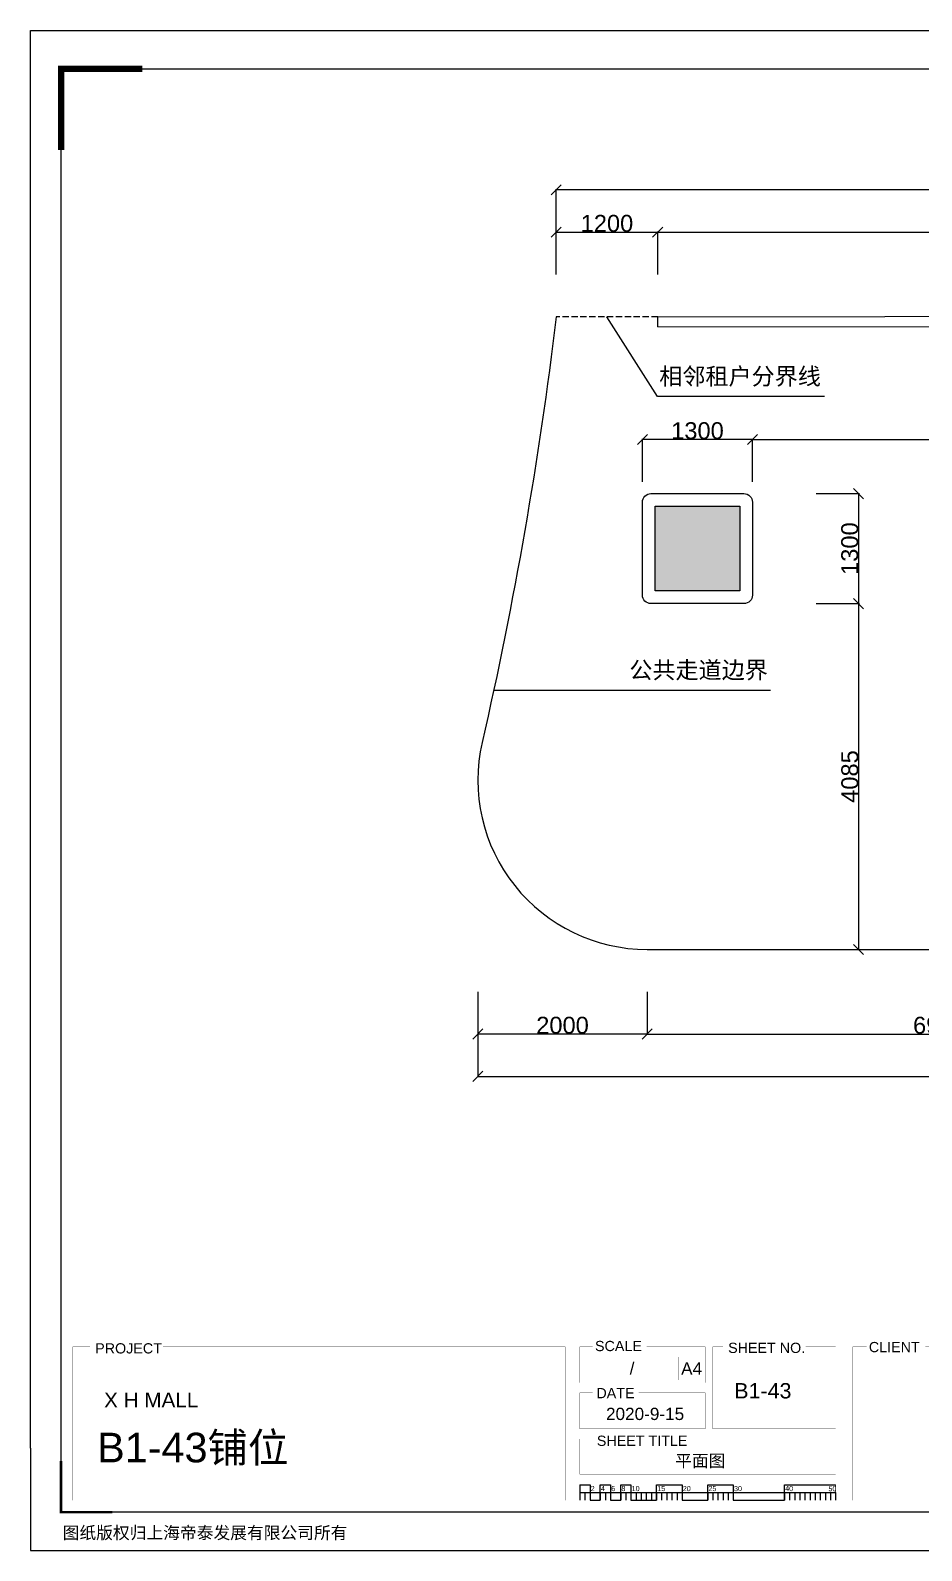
# Model space of a CAD drawing. Header units: inches. Extents: x -12201 to 13201, y -7516 to 10446.
# Drawn here: x -12201 to -1668, y -7516 to 10446 of the extents above; entities that cross this region are included whole.
import ezdxf
from ezdxf.enums import TextEntityAlignment as Align

# ---------------------------------------------------------------- set-up
doc = ezdxf.new("R2010")
doc.units = ezdxf.units.IN
doc.header["$MEASUREMENT"] = 0
doc.linetypes.add('DASH', pattern=[0.35, 0.25, -0.1])
for name, color, linetype in [('D-地面拼花造型', 143, 'Continuous'), ('DIM', 3, 'Continuous'), ('DIM TEXT', 7, 'Continuous'), ('F-固定矮柜', 1, 'Continuous'), ('建-墙体', 255, 'Continuous')]:
    doc.layers.add(name, color=color, linetype=linetype)
doc.styles.get("Standard").update_dxf_attribs({"font": 'arial.ttf'})
doc.dimstyles.new('DIM-200MM', dxfattribs={"dimtxt": 200, "dimasz": 120, "dimexe": 10, "dimexo": 10, "dimgap": 0.7, "dimtad": 1, "dimdec": 0, "dimrnd": 5, "dimzin": 1, "dimdsep": 46, "dimtxsty": 'Standard', "dimblk": 'OBLIQUE', "dimcen": 0.5, "dimdle": 1, "dimclrd": 256, "dimclre": 256, "dimclrt": 7, "dimaunit": 1, "dimadec": 0, "dimazin": 0, "dimtfac": 1, "dimtdec": 0, "dimtix": 1, "dimtmove": 2, "dimatfit": 3, "dimfxl": 0, "dimtolj": 1, "dimtzin": 1, "dimarcsym": 0})

# ---------------------------------------------------------------- blocks, each defined once
blk = doc.blocks.new('_Oblique')
at = {"color": 0, "linetype": 'ByBlock', "lineweight": -2}
blk.add_line((-0.5, -0.5), (0.5, 0.5), dxfattribs=at)
blk = doc.blocks.new('*D138')
at = {"layer": 'DEFPOINTS', "color": 0, "transparency": 16777216}
for p in [(-6912, 1587), (-4912, -413), (-6912, -1413)]:
    blk.add_point(p, dxfattribs=at)
at = {"layer": 'DIM', "lineweight": -2, "transparency": 16777216}
for p, q in [((-6912, -913), (-6912, -1423)), ((-4912, -913), (-4912, -1423)), ((-4911, -1413), (-6913, -1413))]:
    blk.add_line(p, q, dxfattribs=at)
at = {"layer": 'DIM', "lineweight": -2, "transparency": 16777216, "xscale": 120, "yscale": 120, "zscale": 120, "rotation": 180}
blk.add_blockref('_Oblique', (-6912, -1413), dxfattribs=at)
at = {"layer": 'DIM', "lineweight": -2, "transparency": 16777216, "xscale": 120, "yscale": 120, "zscale": 120}
blk.add_blockref('_Oblique', (-4912, -1413), dxfattribs=at)
at = {"layer": 'DIM', "color": 7, "transparency": 16777216, "insert": (-5912, -1310), "char_height": 200, "attachment_point": 5}
blk.add_mtext('\\A1;2000', dxfattribs=at)
blk = doc.blocks.new('*D139')
at = {"layer": 'DEFPOINTS', "color": 0, "transparency": 16777216}
for p in [(-4912, -413), (1994, -413), (1994, -1413)]:
    blk.add_point(p, dxfattribs=at)
at = {"layer": 'DIM', "lineweight": -2, "transparency": 16777216}
for p, q in [((-4912, -913), (-4912, -1423)), ((1994, -913), (1994, -1423)), ((-4913, -1413), (1995, -1413))]:
    blk.add_line(p, q, dxfattribs=at)
at = {"layer": 'DIM', "lineweight": -2, "transparency": 16777216, "xscale": 120, "yscale": 120, "zscale": 120, "rotation": 180}
blk.add_blockref('_Oblique', (-4912, -1413), dxfattribs=at)
at = {"layer": 'DIM', "lineweight": -2, "transparency": 16777216, "xscale": 120, "yscale": 120, "zscale": 120}
blk.add_blockref('_Oblique', (1994, -1413), dxfattribs=at)
at = {"layer": 'DIM', "color": 7, "transparency": 16777216, "insert": (-1459, -1310), "char_height": 200, "attachment_point": 5}
blk.add_mtext('\\A1;6905', dxfattribs=at)
blk = doc.blocks.new('*D141')
at = {"layer": 'DEFPOINTS', "color": 0, "transparency": 16777216}
for p in [(-4787, 8062), (-5988, 7062), (-4787, 7066)]:
    blk.add_point(p, dxfattribs=at)
at = {"layer": 'DIM', "lineweight": -2, "transparency": 16777216}
for p, q in [((-5989, 8062), (-4786, 8062)), ((-5988, 7562), (-5988, 8072)), ((-4787, 7562), (-4787, 8072))]:
    blk.add_line(p, q, dxfattribs=at)
at = {"layer": 'DIM', "lineweight": -2, "transparency": 16777216, "xscale": 120, "yscale": 120, "zscale": 120, "rotation": 180}
blk.add_blockref('_Oblique', (-5988, 8062), dxfattribs=at)
at = {"layer": 'DIM', "lineweight": -2, "transparency": 16777216, "xscale": 120, "yscale": 120, "zscale": 120}
blk.add_blockref('_Oblique', (-4787, 8062), dxfattribs=at)
at = {"layer": 'DIM', "color": 7, "transparency": 16777216, "insert": (-5387, 8165), "char_height": 200, "attachment_point": 5}
blk.add_mtext('\\A1;1200', dxfattribs=at)
blk = doc.blocks.new('*D142')
at = {"layer": 'DEFPOINTS', "color": 0, "transparency": 16777216}
for p in [(5947, 8062), (-4787, 7066), (5947, 7077)]:
    blk.add_point(p, dxfattribs=at)
at = {"layer": 'DIM', "lineweight": -2, "transparency": 16777216}
for p, q in [((-4788, 8062), (5948, 8062)), ((-4787, 7562), (-4787, 8072)), ((5947, 7562), (5947, 8072))]:
    blk.add_line(p, q, dxfattribs=at)
at = {"layer": 'DIM', "lineweight": -2, "transparency": 16777216, "xscale": 120, "yscale": 120, "zscale": 120, "rotation": 180}
blk.add_blockref('_Oblique', (-4787, 8062), dxfattribs=at)
at = {"layer": 'DIM', "lineweight": -2, "transparency": 16777216, "xscale": 120, "yscale": 120, "zscale": 120}
blk.add_blockref('_Oblique', (5947, 8062), dxfattribs=at)
at = {"layer": 'DIM', "color": 7, "transparency": 16777216, "insert": (580, 8165), "char_height": 200, "attachment_point": 5}
blk.add_mtext('\\A1;10735', dxfattribs=at)
blk = doc.blocks.new('*D144')
at = {"layer": 'DEFPOINTS', "color": 0, "transparency": 16777216}
for p in [(-5988, 8562), (-5988, 7062), (7133, 6957)]:
    blk.add_point(p, dxfattribs=at)
at = {"layer": 'DIM', "lineweight": -2, "transparency": 16777216}
for p, q in [((7134, 8562), (-5989, 8562)), ((-5988, 8062), (-5988, 8572)), ((7133, 8062), (7133, 8572))]:
    blk.add_line(p, q, dxfattribs=at)
at = {"layer": 'DIM', "lineweight": -2, "transparency": 16777216, "xscale": 120, "yscale": 120, "zscale": 120, "rotation": 180}
blk.add_blockref('_Oblique', (-5988, 8562), dxfattribs=at)
at = {"layer": 'DIM', "lineweight": -2, "transparency": 16777216, "xscale": 120, "yscale": 120, "zscale": 120}
blk.add_blockref('_Oblique', (7133, 8562), dxfattribs=at)
at = {"layer": 'DIM', "color": 7, "transparency": 16777216, "insert": (573, 8665), "char_height": 200, "attachment_point": 5}
blk.add_mtext('\\A1;13120', dxfattribs=at)
blk = doc.blocks.new('*D146')
at = {"layer": 'DEFPOINTS', "color": 0, "transparency": 16777216}
for p in [(7152, 4823), (-6912, 1587), (7152, -1913)]:
    blk.add_point(p, dxfattribs=at)
at = {"layer": 'DIM', "lineweight": -2, "transparency": 16777216}
for p, q in [((-6912, -1413), (-6912, -1923)), ((7152, -1413), (7152, -1923)), ((-6913, -1913), (7153, -1913))]:
    blk.add_line(p, q, dxfattribs=at)
at = {"layer": 'DIM', "lineweight": -2, "transparency": 16777216, "xscale": 120, "yscale": 120, "zscale": 120, "rotation": 180}
blk.add_blockref('_Oblique', (-6912, -1913), dxfattribs=at)
at = {"layer": 'DIM', "lineweight": -2, "transparency": 16777216, "xscale": 120, "yscale": 120, "zscale": 120}
blk.add_blockref('_Oblique', (7152, -1913), dxfattribs=at)
at = {"layer": 'DIM', "color": 7, "transparency": 16777216, "insert": (120, -1810), "char_height": 200, "attachment_point": 5}
blk.add_mtext('\\A1;14065', dxfattribs=at)
blk = doc.blocks.new('*D149')
at = {"layer": 'DEFPOINTS', "color": 0, "transparency": 16777216}
for p in [(1142, 5612), (-3667, 4323), (1142, 2663)]:
    blk.add_point(p, dxfattribs=at)
at = {"layer": 'DIM', "lineweight": -2, "transparency": 16777216}
for p, q in [((-3668, 5612), (1143, 5612)), ((-3667, 5112), (-3667, 5622)), ((1142, 5112), (1142, 5622))]:
    blk.add_line(p, q, dxfattribs=at)
at = {"layer": 'DIM', "lineweight": -2, "transparency": 16777216, "xscale": 120, "yscale": 120, "zscale": 120, "rotation": 180}
blk.add_blockref('_Oblique', (-3667, 5612), dxfattribs=at)
at = {"layer": 'DIM', "lineweight": -2, "transparency": 16777216, "xscale": 120, "yscale": 120, "zscale": 120}
blk.add_blockref('_Oblique', (1142, 5612), dxfattribs=at)
at = {"layer": 'DIM', "color": 7, "transparency": 16777216, "insert": (-1263, 5715), "char_height": 200, "attachment_point": 5}
blk.add_mtext('\\A1;4810', dxfattribs=at)
blk = doc.blocks.new('*D150')
at = {"layer": 'DEFPOINTS', "color": 0, "transparency": 16777216}
for p in [(-4967, 5612), (-4967, 4323), (-3667, 4323)]:
    blk.add_point(p, dxfattribs=at)
at = {"layer": 'DIM', "lineweight": -2, "transparency": 16777216}
for p, q in [((-3666, 5612), (-4968, 5612)), ((-4967, 5112), (-4967, 5622)), ((-3667, 5112), (-3667, 5622))]:
    blk.add_line(p, q, dxfattribs=at)
at = {"layer": 'DIM', "lineweight": -2, "transparency": 16777216, "xscale": 120, "yscale": 120, "zscale": 120, "rotation": 180}
blk.add_blockref('_Oblique', (-4967, 5612), dxfattribs=at)
at = {"layer": 'DIM', "lineweight": -2, "transparency": 16777216, "xscale": 120, "yscale": 120, "zscale": 120}
blk.add_blockref('_Oblique', (-3667, 5612), dxfattribs=at)
at = {"layer": 'DIM', "color": 7, "transparency": 16777216, "insert": (-4317, 5715), "char_height": 200, "attachment_point": 5}
blk.add_mtext('\\A1;1300', dxfattribs=at)
blk = doc.blocks.new('*D151')
at = {"layer": 'DEFPOINTS', "color": 0, "transparency": 16777216}
for p in [(-4094, 3673), (-4094, -413), (-2414, -413)]:
    blk.add_point(p, dxfattribs=at)
at = {"layer": 'DIM', "lineweight": -2, "transparency": 16777216}
for p, q in [((-2914, 3673), (-2404, 3673)), ((-2414, 3674), (-2414, -414)), ((-2914, -413), (-2404, -413))]:
    blk.add_line(p, q, dxfattribs=at)
at = {"layer": 'DIM', "lineweight": -2, "transparency": 16777216, "xscale": 120, "yscale": 120, "zscale": 120}
for p, rotation in [((-2414, 3673), 90), ((-2414, -413), 270)]:
    blk.add_blockref('_Oblique', p, dxfattribs=dict(at, rotation=rotation))
at = {"layer": 'DIM', "color": 7, "transparency": 16777216, "insert": (-2516, 1630), "char_height": 200, "attachment_point": 5, "rotation": 90}
blk.add_mtext('\\A1;4085', dxfattribs=at)
blk = doc.blocks.new('*D152')
at = {"layer": 'DEFPOINTS', "color": 0, "transparency": 16777216}
for p in [(-4115, 4973), (-4094, 3673), (-2414, 3673)]:
    blk.add_point(p, dxfattribs=at)
at = {"layer": 'DIM', "lineweight": -2, "transparency": 16777216}
for p, q in [((-2914, 4973), (-2404, 4973)), ((-2414, 4974), (-2414, 3672)), ((-2914, 3673), (-2404, 3673))]:
    blk.add_line(p, q, dxfattribs=at)
at = {"layer": 'DIM', "lineweight": -2, "transparency": 16777216, "xscale": 120, "yscale": 120, "zscale": 120}
for p, rotation in [((-2414, 4973), 90), ((-2414, 3673), 270)]:
    blk.add_blockref('_Oblique', p, dxfattribs=dict(at, rotation=rotation))
at = {"layer": 'DIM', "color": 7, "transparency": 16777216, "insert": (-2517, 4323), "char_height": 200, "attachment_point": 5, "rotation": 90}
blk.add_mtext('\\A1;1300', dxfattribs=at)

msp = doc.modelspace()

# ---------------------------------------------------------------- hatches: boundary and pattern name
at = {"layer": '建-墙体'}
h = msp.add_hatch(color=256, dxfattribs=at)
h.dxf.hatch_style = 1
h.paths.add_polyline_path([(-3817.4, 3823.2), (-4817.4, 3823.2), (-4817.4, 4823.2), (-3817.4, 4823.2)])
h.paths.add_polyline_path([(4582.6, 3823.2), (3582.6, 3823.2), (3582.6, 4823.2), (4582.6, 4823.2)])

# ---------------------------------------------------------------- linework, layer by layer
at = {"color": 8}
msp.add_line((-5708.1, -6829.5), (-2684.1, -6829.5), dxfattribs=at)
for points in [[(-12200.6, -6306.8), (-12200.6, 10446.2), (11991.4, 10446.2)], [(-12200.6, -6306.8), (-12200.6, -7516.4), (11991.4, -7516.4)], [(-5708.1, -6738.7), (-5708.1, -6920.2)], [(-5587.2, -6829.5), (-5587.2, -6920.2)], [(-4498.5, -6829.5), (-4498.5, -6920.2)], [(-4196.1, -6829.5), (-4196.1, -6920.2)], [(-2684.1, -6829.5), (-2684.1, -6920.2)]]:
    msp.add_lwpolyline(points)
for points, const_width in [([(-11837.7, 9032), (-11837.7, 9992.6), (-10877.2, 9992.6)], 72.6), ([(-10634.6, -5108.7), (-5880.6, -5108.7), (-5880.6, -6922.8), (-11697.7, -6922.8), (-11697.7, -5108.7), (-11494.9, -5108.7)], 3.02), ([(-4919.5, -5108.7), (-4226.4, -5108.7), (-4226.4, -5532.1), (-5708.1, -5532.1), (-5708.1, -5108.7), (-5556.9, -5108.7)], 3.02), ([(-3038.3, -5108.7), (-2684.1, -5108.7), (-2684.1, -6076.4), (-4135.6, -6076.4), (-4135.6, -5108.7), (-4014.7, -5108.7)], 3.02), ([(-1625.9, -5108.7), (7346.4, -5108.7), (7346.4, -6922.8), (-2479.6, -6922.8), (-2479.6, -5108.7), (-2316.4, -5108.7)], 3.02), ([(-4537.5, -5230.1), (-4537.5, -5499.7)], 3.02), ([(-5013.9, -5653.1), (-4226.4, -5653.1), (-4226.4, -6076.4), (-5708.1, -6076.4), (-5708.1, -5653.1), (-5556.9, -5653.1)], 3.02), ([(-4531.5, -6197.4), (-2684.1, -6197.4), (-2684.1, -6614.6), (-5708.1, -6614.6), (-5708.1, -6197.4), (-5556.9, -6197.4)], 3.02), ([(-11837.7, -6458), (-11837.7, -7062.8), (-11232.9, -7062.8)], 30.2), ([(-5587.2, -6738.7), (-5587.2, -6829.5)], 6.05), ([(-5466.2, -6738.7), (-5466.2, -6829.5)], 6.05), ([(-5345.2, -6738.7), (-5345.2, -6829.5)], 6.05), ([(-5224.3, -6738.7), (-5224.3, -6829.5)], 6.05), ([(-5103.3, -6738.7), (-5103.3, -6829.5)], 6.05), ([(-4800.9, -6738.7), (-4800.9, -6829.5)], 6.05), ([(-4498.5, -6738.7), (-4498.5, -6829.5)], 6.05), ([(-4196.1, -6738.7), (-4196.1, -6829.5)], 6.05), ([(-3893.7, -6738.7), (-3893.7, -6829.5)], 6.05), ([(-3288.9, -6738.7), (-3288.9, -6829.5)], 6.05), ([(-2684.1, -6738.7), (-2684.1, -6829.5)], 6.05)]:
    msp.add_lwpolyline(points, dxfattribs=dict(const_width=const_width))
msp.add_lwpolyline([(-11837.7, 9992.6), (12838.1, 9992.6), (12838.1, -7062.8), (-11837.7, -7062.8)], close=True)
for points in [[(-5708.1, -6738.7), (-5587.2, -6738.7), (-5587.2, -6920.2), (-5466.2, -6920.2), (-5466.2, -6738.7), (-5345.2, -6738.7), (-5345.2, -6920.2), (-5224.3, -6920.2), (-5224.3, -6738.7), (-5103.3, -6738.7), (-5103.3, -6920.2), (-4800.9, -6920.2), (-4800.9, -6738.7), (-4498.5, -6738.7), (-4498.5, -6920.2), (-4196.1, -6920.2), (-4196.1, -6738.7), (-3893.7, -6738.7), (-3893.7, -6920.2), (-3288.9, -6920.2), (-3288.9, -6738.7), (-2684.1, -6738.7)], [(-5647.6, -6829.5), (-5647.6, -6920.2)], [(-5466.2, -6829.5), (-5466.2, -6920.2)], [(-5405.7, -6829.5), (-5405.7, -6920.2)], [(-5345.2, -6829.5), (-5345.2, -6920.2)], [(-5224.3, -6829.5), (-5224.3, -6920.2)], [(-5163.8, -6829.5), (-5163.8, -6920.2)], [(-5103.3, -6829.5), (-5103.3, -6920.2)], [(-5042.8, -6829.5), (-5042.8, -6920.2)], [(-4982.4, -6829.5), (-4982.4, -6920.2)], [(-4921.9, -6829.5), (-4921.9, -6920.2)], [(-4861.4, -6829.5), (-4861.4, -6920.2)], [(-4800.9, -6829.5), (-4800.9, -6920.2)], [(-4740.4, -6829.5), (-4740.4, -6920.2)], [(-4680, -6829.5), (-4680, -6920.2)], [(-4619.5, -6829.5), (-4619.5, -6920.2)], [(-4559, -6829.5), (-4559, -6920.2)], [(-4135.6, -6829.5), (-4135.6, -6920.2)], [(-4075.2, -6829.5), (-4075.2, -6920.2)], [(-4014.7, -6829.5), (-4014.7, -6920.2)], [(-3954.2, -6829.5), (-3954.2, -6920.2)], [(-3893.7, -6829.5), (-3893.7, -6920.2)], [(-3288.9, -6829.5), (-3288.9, -6920.2)], [(-3228.4, -6829.5), (-3228.4, -6920.2)], [(-3168, -6829.5), (-3168, -6920.2)], [(-3107.5, -6829.5), (-3107.5, -6920.2)], [(-3047, -6829.5), (-3047, -6920.2)], [(-2986.5, -6829.5), (-2986.5, -6920.2)], [(-2926, -6829.5), (-2926, -6920.2)], [(-2865.6, -6829.5), (-2865.6, -6920.2)], [(-2805.1, -6829.5), (-2805.1, -6920.2)], [(-2744.6, -6829.5), (-2744.6, -6920.2)]]:
    msp.add_lwpolyline(points, dxfattribs=at)
at = {"layer": 'D-地面拼花造型', "color": 8, "linetype": 'ByBlock', "ltscale": 2}
msp.add_lwpolyline([(-5987.5, 7062.3, -0.0265175), (-6861.9, 2033.5, 0.4818117), (-4912.4, -413), (2097, -413)], format="xyb", dxfattribs=at)
at = {"layer": 'DIM'}
for p, q in [((-4788.3, 6119.1), (-5387.4, 7062.3)), ((-2817.1, 6119.1), (-4788.3, 6119.1)), ((-3452.2, 2648.2), (-6725.3, 2648.2))]:
    msp.add_line(p, q, dxfattribs=at)
at = {"layer": 'F-固定矮柜', "color": 8, "linetype": 'DASH', "ltscale": 300}
msp.add_line((-4787.2, 7062.3), (-5987.5, 7062.3), dxfattribs=at)
at = {"layer": '建-墙体'}
msp.add_line((-4786.8, 6942.3), (-4787.2, 7062.3), dxfattribs=at)
for points in [[(-4786.8, 7062.3), (5947.3, 7076.8)], [(-4786.8, 6942.3), (5947.3, 6956.8)]]:
    msp.add_lwpolyline(points, dxfattribs=at)
msp.add_lwpolyline([(-4867.4, 4973.2), (-3767.4, 4973.2, -0.4142136), (-3667.4, 4873.2), (-3667.4, 3773.2, -0.4142136), (-3767.4, 3673.2), (-4867.4, 3673.2, -0.4142136), (-4967.4, 3773.2), (-4967.4, 4873.2, -0.4142136)], format="xyb", close=True, dxfattribs=at)
msp.add_lwpolyline([(-3817.4, 3823.2), (-4817.4, 3823.2), (-4817.4, 4823.2), (-3817.4, 4823.2)], close=True, dxfattribs=at)

# ---------------------------------------------------------------- texts
for s, height, p in [('PROJECT', 120.96, (-11434.9, -5187)), ('SCALE', 120.96, (-5528.2, -5159.4)), ('SHEET NO.', 120.96, (-3954.8, -5181)), ('CLIENT', 120.96, (-2291.4, -5172)), ('A4', 145.15, (-4510.4, -5438.2)), ('DATE', 120.96, (-5511.6, -5716.2)), ('SHEET TITLE', 120.96, (-5506.2, -6278.8)), ('2', 60.5, (-5578.9, -6813.6)), ('4', 60.5, (-5457.9, -6813.6)), ('6', 60.5, (-5337, -6813.6)), ('8', 60.5, (-5216, -6813.6)), ('10', 60.48, (-5095.1, -6813.6)), ('15', 60.48, (-4792.7, -6813.6)), ('20', 60.48, (-4490.3, -6813.6)), ('25', 60.48, (-4187.9, -6813.6)), ('30', 60.48, (-3885.5, -6813.6)), ('40', 60.48, (-3280.7, -6813.6)), ('50', 60.48, (-2768.7, -6815.7)), ('图纸版权归上海帝泰发展有限公司所有', 145.152, (-11819.2, -7377.9))]:
    msp.add_text(s, height=height).set_placement(p)
at = {"insert": (-11329.8, -5649.4), "char_height": 175, "attachment_point": 1}
msp.add_mtext_dynamic_manual_height_columns('X H MALL', width=4765.658, gutter_width=0.7, heights=[0], dxfattribs=at)
for tag, text, p in [('/', 'AS NOTED', (-5061.6, -5435.9)), ('2020-9-15', '2020-7-22', (-4474.1, -5973.5))]:
    msp.add_attdef(tag, text=text, height=145.15).set_placement(p, align=Align.RIGHT)
for tag, p, s, height in [('B1-43', (-3882.3, -5718.4), 'SHEET NO.', 181.44), ('B1-43铺位', (-11411.7, -6473.9), '###############', 350), ('平面图', (-4581, -6527), 'SHEET-TITLE', 145.152)]:
    msp.add_attdef(tag, p, s, height=height)
at = {"layer": 'DIM TEXT', "char_height": 200, "attachment_point": 1}
for s, insert in [('{\\fSimSun|b0|i0|c134|p2;相邻租户分界线}', (-4768.5, 6459.4)), ('{\\fSimSun|b0|i0|c134|p2;公共走道边界}', (-5121.9, 2988.5))]:
    msp.add_mtext_dynamic_manual_height_columns(s, width=10456.675, gutter_width=2, heights=[0], dxfattribs=dict(at, insert=insert))

# ---------------------------------------------------------------- dimensions: what is measured, and where the dimension line sits
at = {"layer": 'DIM'}
for base, p1, p2, picture, middle in [((-5987.5, 8562.3), (7133.3, 6956.8), (-5987.5, 7062.3), '*D144', (572.9, 8665.2)), ((-4787.2, 8062.3), (-5987.5, 7062.3), (-4787.2, 7066.5), '*D141', (-5387.4, 8165.1)), ((5947.3211, 8062.2832), (-4787.231, 7066.4609), (5947.3211, 7076.7944), '*D142', (580.045, 8165.166)), ((-4967.4, 5612.2), (-3667.4, 4323.2), (-4967.4, 4323.2), '*D150', (-4317.4, 5715.1)), ((1142.053, 5612.2431), (-3667.406, 4323.1814), (1142.053, 2662.5781), '*D149', (-1262.6765, 5715.0577)), ((7152.3, -1913), (-6912.4, 1587), (7152.3, 4823.2), '*D146', (119.9, -1810.2)), ((-6912.4, -1413), (-4912.4, -413), (-6912.4, 1587), '*D138', (-5912.4, -1310.2)), ((1993.5, -1413), (-4912.4, -413), (1993.5, -413), '*D139', (-1459.4, -1310.2))]:
    dim = msp.add_linear_dim(base=base, p1=p1, p2=p2, dimstyle='DIM-200MM', dxfattribs=at)
    dim.commit()
    dim.dimension.update_dxf_attribs({"geometry": picture, "text_midpoint": middle})
for base, p1, p2, picture, middle in [((-2413.6, 3673.2), (-4114.8, 4973.2), (-4094.2, 3673.2), '*D152', (-2516.5, 4323.2)), ((-2413.6, -413), (-4094.2, 3673.2), (-4094.2, -413), '*D151', (-2516.5, 1630.1))]:
    dim = msp.add_linear_dim(base=base, p1=p1, p2=p2, angle=90, dimstyle='DIM-200MM', dxfattribs=at)
    dim.commit()
    dim.dimension.update_dxf_attribs({"geometry": picture, "text_midpoint": middle})

doc.saveas('drawing.dxf')
